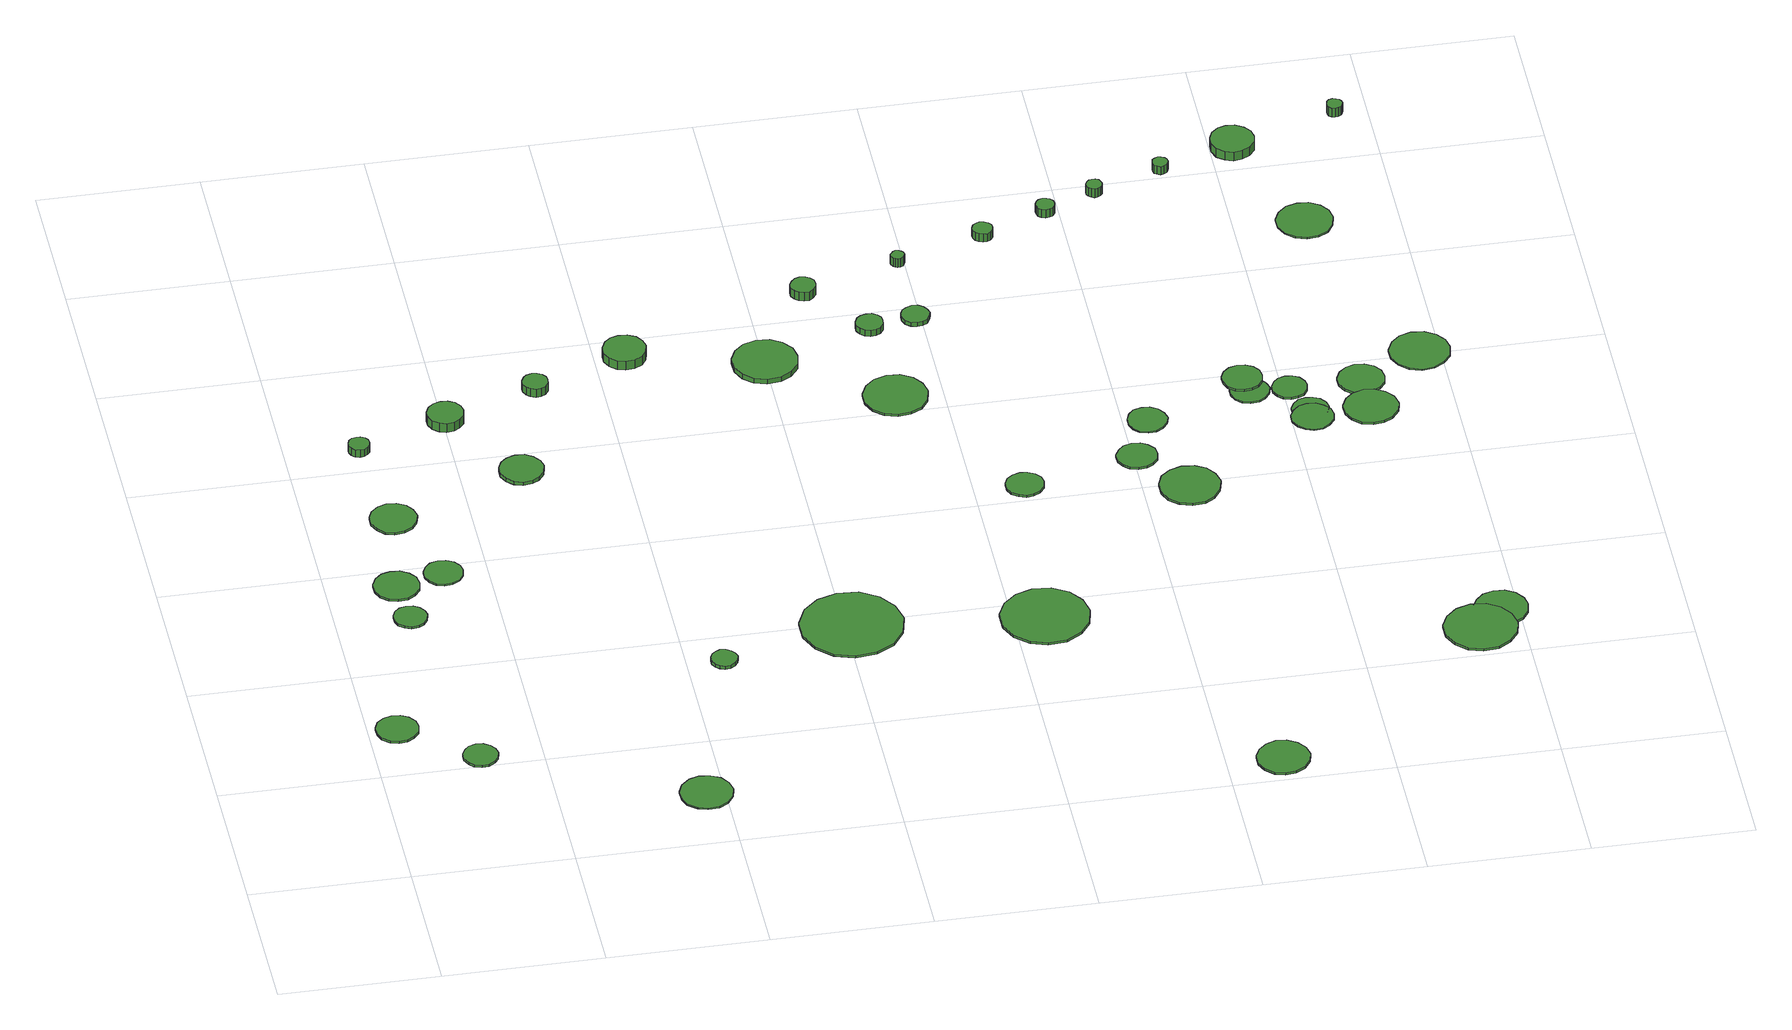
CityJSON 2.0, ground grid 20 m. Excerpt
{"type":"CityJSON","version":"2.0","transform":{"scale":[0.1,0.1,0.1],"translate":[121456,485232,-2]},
"CityObjects":{
"tree1":{"type":"SolitaryVegetationObject","attributes":{"function":"something"},"geometry":[{"type":"MultiSurface","lod":"1","boundaries":[[[0,1,2,3,4,5,6,7,8,9,10,11,12,13,14]],[[15,16,17,18,19,20,21,22,23,24,25,26,27,28,29]],[[0,29,28,1]],[[1,28,27,2]],[[2,27,26,3]],[[3,26,25,4]],[[4,25,24,5]],[[5,24,23,6]],[[6,23,22,7]],[[7,22,21,8]],[[8,21,20,9]],[[9,20,19,10]],[[10,19,18,11]],[[11,18,17,12]],[[12,17,16,13]],[[13,16,15,14]],[[14,15,29,0]]]}]},
"tree2":{"type":"SolitaryVegetationObject","attributes":{"function":"something"},"geometry":[{"type":"MultiSurface","lod":"1","boundaries":[[[30,31,32,33,34,35,36,37,38,39,40,41,42,43,44]],[[45,46,47,48,49,50,51,52,53,54,55,56,57,58,59]],[[30,59,58,31]],[[31,58,57,32]],[[32,57,56,33]],[[33,56,55,34]],[[34,55,54,35]],[[35,54,53,36]],[[36,53,52,37]],[[37,52,51,38]],[[38,51,50,39]],[[39,50,49,40]],[[40,49,48,41]],[[41,48,47,42]],[[42,47,46,43]],[[43,46,45,44]],[[44,45,59,30]]]}]},
"tree3":{"type":"SolitaryVegetationObject","attributes":{"function":"something"},"geometry":[{"type":"MultiSurface","lod":"1","boundaries":[[[60,61,62,63,64,65,66,67,68,69,70,71,72,73,74]],[[75,76,77,78,79,80,81,82,83,84,85,86,87,88,89]],[[60,89,88,61]],[[61,88,87,62]],[[62,87,86,63]],[[63,86,85,64]],[[64,85,84,65]],[[65,84,83,66]],[[66,83,82,67]],[[67,82,81,68]],[[68,81,80,69]],[[69,80,79,70]],[[70,79,78,71]],[[71,78,77,72]],[[72,77,76,73]],[[73,76,75,74]],[[74,75,89,60]]]}]},
"tree4":{"type":"SolitaryVegetationObject","attributes":{"function":"something"},"geometry":[{"type":"MultiSurface","lod":"1","boundaries":[[[90,91,92,93,94,95,96,97,98,99,100,101,102,103,104]],[[105,106,107,108,109,110,111,112,113,114,115,116,117,118,119]],[[90,119,118,91]],[[91,118,117,92]],[[92,117,116,93]],[[93,116,115,94]],[[94,115,114,95]],[[95,114,113,96]],[[96,113,112,97]],[[97,112,111,98]],[[98,111,110,99]],[[99,110,109,100]],[[100,109,108,101]],[[101,108,107,102]],[[102,107,106,103]],[[103,106,105,104]],[[104,105,119,90]]]}]},
"tree5":{"type":"SolitaryVegetationObject","attributes":{"function":"something"},"geometry":[{"type":"MultiSurface","lod":"1","boundaries":[[[120,121,122,123,124,125,126,127,128,129,130,131,132,133,134]],[[135,136,137,138,139,140,141,142,143,144,145,146,147,148,149]],[[120,149,148,121]],[[121,148,147,122]],[[122,147,146,123]],[[123,146,145,124]],[[124,145,144,125]],[[125,144,143,126]],[[126,143,142,127]],[[127,142,141,128]],[[128,141,140,129]],[[129,140,139,130]],[[130,139,138,131]],[[131,138,137,132]],[[132,137,136,133]],[[133,136,135,134]],[[134,135,149,120]]]}]},
"tree6":{"type":"SolitaryVegetationObject","attributes":{"function":"something"},"geometry":[{"type":"MultiSurface","lod":"1","boundaries":[[[150,151,152,153,154,155,156,157,158,159,160,161,162,163,164]],[[165,166,167,168,169,170,171,172,173,174,175,176,177,178,179]],[[150,179,178,151]],[[151,178,177,152]],[[152,177,176,153]],[[153,176,175,154]],[[154,175,174,155]],[[155,174,173,156]],[[156,173,172,157]],[[157,172,171,158]],[[158,171,170,159]],[[159,170,169,160]],[[160,169,168,161]],[[161,168,167,162]],[[162,167,166,163]],[[163,166,165,164]],[[164,165,179,150]]]}]},
"tree7":{"type":"SolitaryVegetationObject","attributes":{"function":"something"},"geometry":[{"type":"MultiSurface","lod":"1","boundaries":[[[180,181,182,183,184,185,186,187,188,189,190,191,192,193,194]],[[195,196,197,198,199,200,201,202,203,204,205,206,207,208,209]],[[180,209,208,181]],[[181,208,207,182]],[[182,207,206,183]],[[183,206,205,184]],[[184,205,204,185]],[[185,204,203,186]],[[186,203,202,187]],[[187,202,201,188]],[[188,201,200,189]],[[189,200,199,190]],[[190,199,198,191]],[[191,198,197,192]],[[192,197,196,193]],[[193,196,195,194]],[[194,195,209,180]]]}]},
"tree8":{"type":"SolitaryVegetationObject","attributes":{"function":"something"},"geometry":[{"type":"MultiSurface","lod":"1","boundaries":[[[210,211,212,213,214,215,216,217,218,219,220,221,222,223,224]],[[225,226,227,228,229,230,231,232,233,234,235,236,237,238,239]],[[210,239,238,211]],[[211,238,237,212]],[[212,237,236,213]],[[213,236,235,214]],[[214,235,234,215]],[[215,234,233,216]],[[216,233,232,217]],[[217,232,231,218]],[[218,231,230,219]],[[219,230,229,220]],[[220,229,228,221]],[[221,228,227,222]],[[222,227,226,223]],[[223,226,225,224]],[[224,225,239,210]]]}]},
"tree9":{"type":"SolitaryVegetationObject","attributes":{"function":"something"},"geometry":[{"type":"MultiSurface","lod":"1","boundaries":[[[240,241,242,243,244,245,246,247,248,249,250,251,252,253,254]],[[255,256,257,258,259,260,261,262,263,264,265,266,267,268,269]],[[240,269,268,241]],[[241,268,267,242]],[[242,267,266,243]],[[243,266,265,244]],[[244,265,264,245]],[[245,264,263,246]],[[246,263,262,247]],[[247,262,261,248]],[[248,261,260,249]],[[249,260,259,250]],[[250,259,258,251]],[[251,258,257,252]],[[252,257,256,253]],[[253,256,255,254]],[[254,255,269,240]]]}]},
"tree10":{"type":"SolitaryVegetationObject","attributes":{"function":"something"},"geometry":[{"type":"MultiSurface","lod":"1","boundaries":[[[270,271,272,273,274,275,276,277,278,279,280,281,282,283,284]],[[285,286,287,288,289,290,291,292,293,294,295,296,297,298,299]],[[270,299,298,271]],[[271,298,297,272]],[[272,297,296,273]],[[273,296,295,274]],[[274,295,294,275]],[[275,294,293,276]],[[276,293,292,277]],[[277,292,291,278]],[[278,291,290,279]],[[279,290,289,280]],[[280,289,288,281]],[[281,288,287,282]],[[282,287,286,283]],[[283,286,285,284]],[[284,285,299,270]]]}]},
"tree11":{"type":"SolitaryVegetationObject","attributes":{"function":"something"},"geometry":[{"type":"MultiSurface","lod":"1","boundaries":[[[300,301,302,303,304,305,306,307,308,309,310,311,312,313,314]],[[315,316,317,318,319,320,321,322,323,324,325,326,327,328,329]],[[300,329,328,301]],[[301,328,327,302]],[[302,327,326,303]],[[303,326,325,304]],[[304,325,324,305]],[[305,324,323,306]],[[306,323,322,307]],[[307,322,321,308]],[[308,321,320,309]],[[309,320,319,310]],[[310,319,318,311]],[[311,318,317,312]],[[312,317,316,313]],[[313,316,315,314]],[[314,315,329,300]]]}]},
"tree12":{"type":"SolitaryVegetationObject","attributes":{"function":"something"},"geometry":[{"type":"MultiSurface","lod":"1","boundaries":[[[330,331,332,333,334,335,336,337,338,339,340,341,342,343,344]],[[345,346,347,348,349,350,351,352,353,354,355,356,357,358,359]],[[330,359,358,331]],[[331,358,357,332]],[[332,357,356,333]],[[333,356,355,334]],[[334,355,354,335]],[[335,354,353,336]],[[336,353,352,337]],[[337,352,351,338]],[[338,351,350,339]],[[339,350,349,340]],[[340,349,348,341]],[[341,348,347,342]],[[342,347,346,343]],[[343,346,345,344]],[[344,345,359,330]]]}]},
"tree13":{"type":"SolitaryVegetationObject","attributes":{"function":"something"},"geometry":[{"type":"MultiSurface","lod":"1","boundaries":[[[360,361,362,363,364,365,366,367,368,369,370,371,372,373,374]],[[375,376,377,378,379,380,381,382,383,384,385,386,387,388,389]],[[360,389,388,361]],[[361,388,387,362]],[[362,387,386,363]],[[363,386,385,364]],[[364,385,384,365]],[[365,384,383,366]],[[366,383,382,367]],[[367,382,381,368]],[[368,381,380,369]],[[369,380,379,370]],[[370,379,378,371]],[[371,378,377,372]],[[372,377,376,373]],[[373,376,375,374]],[[374,375,389,360]]]}]},
"tree14":{"type":"SolitaryVegetationObject","attributes":{"function":"something"},"geometry":[{"type":"MultiSurface","lod":"1","boundaries":[[[390,391,392,393,394,395,396,397,398,399,400,401,402,403,404]],[[405,406,407,408,409,410,411,412,413,414,415,416,417,418,419]],[[390,419,418,391]],[[391,418,417,392]],[[392,417,416,393]],[[393,416,415,394]],[[394,415,414,395]],[[395,414,413,396]],[[396,413,412,397]],[[397,412,411,398]],[[398,411,410,399]],[[399,410,409,400]],[[400,409,408,401]],[[401,408,407,402]],[[402,407,406,403]],[[403,406,405,404]],[[404,405,419,390]]]}]},
"tree15":{"type":"SolitaryVegetationObject","attributes":{"function":"something"},"geometry":[{"type":"MultiSurface","lod":"1","boundaries":[[[420,421,422,423,424,425,426,427,428,429,430,431,432,433,434]],[[435,436,437,438,439,440,441,442,443,444,445,446,447,448,449]],[[420,449,448,421]],[[421,448,447,422]],[[422,447,446,423]],[[423,446,445,424]],[[424,445,444,425]],[[425,444,443,426]],[[426,443,442,427]],[[427,442,441,428]],[[428,441,440,429]],[[429,440,439,430]],[[430,439,438,431]],[[431,438,437,432]],[[432,437,436,433]],[[433,436,435,434]],[[434,435,449,420]]]}]},
"tree16":{"type":"SolitaryVegetationObject","attributes":{"function":"something"},"geometry":[{"type":"MultiSurface","lod":"1","boundaries":[[[450,451,452,453,454,455,456,457,458,459,460,461,462,463,464]],[[465,466,467,468,469,470,471,472,473,474,475,476,477,478,479]],[[450,479,478,451]],[[451,478,477,452]],[[452,477,476,453]],[[453,476,475,454]],[[454,475,474,455]],[[455,474,473,456]],[[456,473,472,457]],[[457,472,471,458]],[[458,471,470,459]],[[459,470,469,460]],[[460,469,468,461]],[[461,468,467,462]],[[462,467,466,463]],[[463,466,465,464]],[[464,465,479,450]]]}]},
"tree17":{"type":"SolitaryVegetationObject","attributes":{"function":"something"},"geometry":[{"type":"MultiSurface","lod":"1","boundaries":[[[480,481,482,483,484,485,486,487,488,489,490,491,492,493,494]],[[495,496,497,498,499,500,501,502,503,504,505,506,507,508,509]],[[480,509,508,481]],[[481,508,507,482]],[[482,507,506,483]],[[483,506,505,484]],[[484,505,504,485]],[[485,504,503,486]],[[486,503,502,487]],[[487,502,501,488]],[[488,501,500,489]],[[489,500,499,490]],[[490,499,498,491]],[[491,498,497,492]],[[492,497,496,493]],[[493,496,495,494]],[[494,495,509,480]]]}]},
"tree18":{"type":"SolitaryVegetationObject","attributes":{"function":"something"},"geometry":[{"type":"MultiSurface","lod":"1","boundaries":[[[510,511,512,513,514,515,516,517,518,519,520,521,522,523,524]],[[525,526,527,528,529,530,531,532,533,534,535,536,537,538,539]],[[510,539,538,511]],[[511,538,537,512]],[[512,537,536,513]],[[513,536,535,514]],[[514,535,534,515]],[[515,534,533,516]],[[516,533,532,517]],[[517,532,531,518]],[[518,531,530,519]],[[519,530,529,520]],[[520,529,528,521]],[[521,528,527,522]],[[522,527,526,523]],[[523,526,525,524]],[[524,525,539,510]]]}]},
"tree19":{"type":"SolitaryVegetationObject","attributes":{"function":"something"},"geometry":[{"type":"MultiSurface","lod":"1","boundaries":[[[540,541,542,543,544,545,546,547,548,549,550,551,552,553,554]],[[555,556,557,558,559,560,561,562,563,564,565,566,567,568,569]],[[540,569,568,541]],[[541,568,567,542]],[[542,567,566,543]],[[543,566,565,544]],[[544,565,564,545]],[[545,564,563,546]],[[546,563,562,547]],[[547,562,561,548]],[[548,561,560,549]],[[549,560,559,550]],[[550,559,558,551]],[[551,558,557,552]],[[552,557,556,553]],[[553,556,555,554]],[[554,555,569,540]]]}]},
"tree20":{"type":"SolitaryVegetationObject","attributes":{"function":"something"},"geometry":[{"type":"MultiSurface","lod":"1","boundaries":[[[570,571,572,573,574,575,576,577,578,579,580,581,582,583,584]],[[585,586,587,588,589,590,591,592,593,594,595,596,597,598,599]],[[570,599,598,571]],[[571,598,597,572]],[[572,597,596,573]],[[573,596,595,574]],[[574,595,594,575]],[[575,594,593,576]],[[576,593,592,577]],[[577,592,591,578]],[[578,591,590,579]],[[579,590,589,580]],[[580,589,588,581]],[[581,588,587,582]],[[582,587,586,583]],[[583,586,585,584]],[[584,585,599,570]]]}]},
"tree21":{"type":"SolitaryVegetationObject","attributes":{"function":"something"},"geometry":[{"type":"MultiSurface","lod":"1","boundaries":[[[600,601,602,603,604,605,606,607,608,609,610,611,612,613,614]],[[615,616,617,618,619,620,621,622,623,624,625,626,627,628,629]],[[600,629,628,601]],[[601,628,627,602]],[[602,627,626,603]],[[603,626,625,604]],[[604,625,624,605]],[[605,624,623,606]],[[606,623,622,607]],[[607,622,621,608]],[[608,621,620,609]],[[609,620,619,610]],[[610,619,618,611]],[[611,618,617,612]],[[612,617,616,613]],[[613,616,615,614]],[[614,615,629,600]]]}]},
"tree22":{"type":"SolitaryVegetationObject","attributes":{"function":"something"},"geometry":[{"type":"MultiSurface","lod":"1","boundaries":[[[630,631,632,633,634,635,636,637,638,639,640,641,642,643,644]],[[645,646,647,648,649,650,651,652,653,654,655,656,657,658,659]],[[630,659,658,631]],[[631,658,657,632]],[[632,657,656,633]],[[633,656,655,634]],[[634,655,654,635]],[[635,654,653,636]],[[636,653,652,637]],[[637,652,651,638]],[[638,651,650,639]],[[639,650,649,640]],[[640,649,648,641]],[[641,648,647,642]],[[642,647,646,643]],[[643,646,645,644]],[[644,645,659,630]]]}]},
"tree23":{"type":"SolitaryVegetationObject","attributes":{"function":"something"},"geometry":[{"type":"MultiSurface","lod":"1","boundaries":[[[660,661,662,663,664,665,666,667,668,669,670,671,672,673,674]],[[675,676,677,678,679,680,681,682,683,684,685,686,687,688,689]],[[660,689,688,661]],[[661,688,687,662]],[[662,687,686,663]],[[663,686,685,664]],[[664,685,684,665]],[[665,684,683,666]],[[666,683,682,667]],[[667,682,681,668]],[[668,681,680,669]],[[669,680,679,670]],[[670,679,678,671]],[[671,678,677,672]],[[672,677,676,673]],[[673,676,675,674]],[[674,675,689,660]]]}]},
"tree24":{"type":"SolitaryVegetationObject","attributes":{"function":"something"},"geometry":[{"type":"MultiSurface","lod":"1","boundaries":[[[690,691,692,693,694,695,696,697,698,699,700,701,702,703,704]],[[705,706,707,708,709,710,711,712,713,714,715,716,717,718,719]],[[690,719,718,691]],[[691,718,717,692]],[[692,717,716,693]],[[693,716,715,694]],[[694,715,714,695]],[[695,714,713,696]],[[696,713,712,697]],[[697,712,711,698]],[[698,711,710,699]],[[699,710,709,700]],[[700,709,708,701]],[[701,708,707,702]],[[702,707,706,703]],[[703,706,705,704]],[[704,705,719,690]]]}]},
"tree25":{"type":"SolitaryVegetationObject","attributes":{"function":"something"},"geometry":[{"type":"MultiSurface","lod":"1","boundaries":[[[720,721,722,723,724,725,726,727,728,729,730,731,732,733,734]],[[735,736,737,738,739,740,741,742,743,744,745,746,747,748,749]],[[720,749,748,721]],[[721,748,747,722]],[[722,747,746,723]],[[723,746,745,724]],[[724,745,744,725]],[[725,744,743,726]],[[726,743,742,727]],[[727,742,741,728]],[[728,741,740,729]],[[729,740,739,730]],[[730,739,738,731]],[[731,738,737,732]],[[732,737,736,733]],[[733,736,735,734]],[[734,735,749,720]]]}]},
"tree26":{"type":"SolitaryVegetationObject","attributes":{"function":"something"},"geometry":[{"type":"MultiSurface","lod":"1","boundaries":[[[750,751,752,753,754,755,756,757,758,759,760,761,762,763,764]],[[765,766,767,768,769,770,771,772,773,774,775,776,777,778,779]],[[750,779,778,751]],[[751,778,777,752]],[[752,777,776,753]],[[753,776,775,754]],[[754,775,774,755]],[[755,774,773,756]],[[756,773,772,757]],[[757,772,771,758]],[[758,771,770,759]],[[759,770,769,760]],[[760,769,768,761]],[[761,768,767,762]],[[762,767,766,763]],[[763,766,765,764]],[[764,765,779,750]]]}]},
"tree27":{"type":"SolitaryVegetationObject","attributes":{"function":"something"},"geometry":[{"type":"MultiSurface","lod":"1","boundaries":[[[780,781,782,783,784,785,786,787,788,789,790,791,792,793,794]],[[795,796,797,798,799,800,801,802,803,804,805,806,807,808,809]],[[780,809,808,781]],[[781,808,807,782]],[[782,807,806,783]],[[783,806,805,784]],[[784,805,804,785]],[[785,804,803,786]],[[786,803,802,787]],[[787,802,801,788]],[[788,801,800,789]],[[789,800,799,790]],[[790,799,798,791]],[[791,798,797,792]],[[792,797,796,793]],[[793,796,795,794]],[[794,795,809,780]]]}]},
"tree28":{"type":"SolitaryVegetationObject","attributes":{"function":"something"},"geometry":[{"type":"MultiSurface","lod":"1","boundaries":[[[810,811,812,813,814,815,816,817,818,819,820,821,822,823,824]],[[825,826,827,828,829,830,831,832,833,834,835,836,837,838,839]],[[810,839,838,811]],[[811,838,837,812]],[[812,837,836,813]],[[813,836,835,814]],[[814,835,834,815]],[[815,834,833,816]],[[816,833,832,817]],[[817,832,831,818]],[[818,831,830,819]],[[819,830,829,820]],[[820,829,828,821]],[[821,828,827,822]],[[822,827,826,823]],[[823,826,825,824]],[[824,825,839,810]]]}]},
"tree29":{"type":"SolitaryVegetationObject","attributes":{"function":"something"},"geometry":[{"type":"MultiSurface","lod":"1","boundaries":[[[840,841,842,843,844,845,846,847,848,849,850,851,852,853,854]],[[855,856,857,858,859,860,861,862,863,864,865,866,867,868,869]],[[840,869,868,841]],[[841,868,867,842]],[[842,867,866,843]],[[843,866,865,844]],[[844,865,864,845]],[[845,864,863,846]],[[846,863,862,847]],[[847,862,861,848]],[[848,861,860,849]],[[849,860,859,850]],[[850,859,858,851]],[[851,858,857,852]],[[852,857,856,853]],[[853,856,855,854]],[[854,855,869,840]]]}]},
"tree30":{"type":"SolitaryVegetationObject","attributes":{"function":"something"},"geometry":[{"type":"MultiSurface","lod":"1","boundaries":[[[870,871,872,873,874,875,876,877,878,879,880,881,882,883,884]],[[885,886,887,888,889,890,891,892,893,894,895,896,897,898,899]],[[870,899,898,871]],[[871,898,897,872]],[[872,897,896,873]],[[873,896,895,874]],[[874,895,894,875]],[[875,894,893,876]],[[876,893,892,877]],[[877,892,891,878]],[[878,891,890,879]],[[879,890,889,880]],[[880,889,888,881]],[[881,888,887,882]],[[882,887,886,883]],[[883,886,885,884]],[[884,885,899,870]]]}]},
"tree31":{"type":"SolitaryVegetationObject","attributes":{"function":"something"},"geometry":[{"type":"MultiSurface","lod":"1","boundaries":[[[900,901,902,903,904,905,906,907,908,909,910,911,912,913,914]],[[915,916,917,918,919,920,921,922,923,924,925,926,927,928,929]],[[900,929,928,901]],[[901,928,927,902]],[[902,927,926,903]],[[903,926,925,904]],[[904,925,924,905]],[[905,924,923,906]],[[906,923,922,907]],[[907,922,921,908]],[[908,921,920,909]],[[909,920,919,910]],[[910,919,918,911]],[[911,918,917,912]],[[912,917,916,913]],[[913,916,915,914]],[[914,915,929,900]]]}]},
"tree32":{"type":"SolitaryVegetationObject","attributes":{"function":"something"},"geometry":[{"type":"MultiSurface","lod":"1","boundaries":[[[930,931,932,933,934,935,936,937,938,939,940,941,942,943,944]],[[945,946,947,948,949,950,951,952,953,954,955,956,957,958,959]],[[930,959,958,931]],[[931,958,957,932]],[[932,957,956,933]],[[933,956,955,934]],[[934,955,954,935]],[[935,954,953,936]],[[936,953,952,937]],[[937,952,951,938]],[[938,951,950,939]],[[939,950,949,940]],[[940,949,948,941]],[[941,948,947,942]],[[942,947,946,943]],[[943,946,945,944]],[[944,945,959,930]]]}]},
"tree33":{"type":"SolitaryVegetationObject","attributes":{"function":"something"},"geometry":[{"type":"MultiSurface","lod":"1","boundaries":[[[960,961,962,963,964,965,966,967,968,969,970,971,972,973,974]],[[975,976,977,978,979,980,981,982,983,984,985,986,987,988,989]],[[960,989,988,961]],[[961,988,987,962]],[[962,987,986,963]],[[963,986,985,964]],[[964,985,984,965]],[[965,984,983,966]],[[966,983,982,967]],[[967,982,981,968]],[[968,981,980,969]],[[969,980,979,970]],[[970,979,978,971]],[[971,978,977,972]],[[972,977,976,973]],[[973,976,975,974]],[[974,975,989,960]]]}]},
"tree34":{"type":"SolitaryVegetationObject","attributes":{"function":"something"},"geometry":[{"type":"MultiSurface","lod":"1","boundaries":[[[990,991,992,993,994,995,996,997,998,999,1000,1001,1002,1003,1004]],[[1005,1006,1007,1008,1009,1010,1011,1012,1013,1014,1015,1016,1017,1018,1019]],[[990,1019,1018,991]],[[991,1018,1017,992]],[[992,1017,1016,993]],[[993,1016,1015,994]],[[994,1015,1014,995]],[[995,1014,1013,996]],[[996,1013,1012,997]],[[997,1012,1011,998]],[[998,1011,1010,999]],[[999,1010,1009,1000]],[[1000,1009,1008,1001]],[[1001,1008,1007,1002]],[[1002,1007,1006,1003]],[[1003,1006,1005,1004]],[[1004,1005,1019,990]]]}]},
"tree35":{"type":"SolitaryVegetationObject","attributes":{"function":"something"},"geometry":[{"type":"MultiSurface","lod":"1","boundaries":[[[1020,1021,1022,1023,1024,1025,1026,1027,1028,1029,1030,1031,1032,1033,1034]],[[1035,1036,1037,1038,1039,1040,1041,1042,1043,1044,1045,1046,1047,1048,1049]],[[1020,1049,1048,1021]],[[1021,1048,1047,1022]],[[1022,1047,1046,1023]],[[1023,1046,1045,1024]],[[1024,1045,1044,1025]],[[1025,1044,1043,1026]],[[1026,1043,1042,1027]],[[1027,1042,1041,1028]],[[1028,1041,1040,1029]],[[1029,1040,1039,1030]],[[1030,1039,1038,1031]],[[1031,1038,1037,1032]],[[1032,1037,1036,1033]],[[1033,1036,1035,1034]],[[1034,1035,1049,1020]]]}]},
"tree36":{"type":"SolitaryVegetationObject","attributes":{"function":"something"},"geometry":[{"type":"MultiSurface","lod":"1","boundaries":[[[1050,1051,1052,1053,1054,1055,1056,1057,1058,1059,1060,1061,1062,1063,1064]],[[1065,1066,1067,1068,1069,1070,1071,1072,1073,1074,1075,1076,1077,1078,1079]],[[1050,1079,1078,1051]],[[1051,1078,1077,1052]],[[1052,1077,1076,1053]],[[1053,1076,1075,1054]],[[1054,1075,1074,1055]],[[1055,1074,1073,1056]],[[1056,1073,1072,1057]],[[1057,1072,1071,1058]],[[1058,1071,1070,1059]],[[1059,1070,1069,1060]],[[1060,1069,1068,1061]],[[1061,1068,1067,1062]],[[1062,1067,1066,1063]],[[1063,1066,1065,1064]],[[1064,1065,1079,1050]]]}]},
"tree37":{"type":"SolitaryVegetationObject","attributes":{"function":"something"},"geometry":[{"type":"MultiSurface","lod":"1","boundaries":[[[1080,1081,1082,1083,1084,1085,1086,1087,1088,1089,1090,1091,1092,1093,1094]],[[1095,1096,1097,1098,1099,1100,1101,1102,1103,1104,1105,1106,1107,1108,1109]],[[1080,1109,1108,1081]],[[1081,1108,1107,1082]],[[1082,1107,1106,1083]],[[1083,1106,1105,1084]],[[1084,1105,1104,1085]],[[1085,1104,1103,1086]],[[1086,1103,1102,1087]],[[1087,1102,1101,1088]],[[1088,1101,1100,1089]],[[1089,1100,1099,1090]],[[1090,1099,1098,1091]],[[1091,1098,1097,1092]],[[1092,1097,1096,1093]],[[1093,1096,1095,1094]],[[1094,1095,1109,1080]]]}]},
"tree38":{"type":"SolitaryVegetationObject","attributes":{"function":"something"},"geometry":[{"type":"MultiSurface","lod":"1","boundaries":[[[1110,1111,1112,1113,1114,1115,1116,1117,1118,1119,1120,1121,1122,1123,1124]],[[1125,1126,1127,1128,1129,1130,1131,1132,1133,1134,1135,1136,1137,1138,1139]],[[1110,1139,1138,1111]],[[1111,1138,1137,1112]],[[1112,1137,1136,1113]],[[1113,1136,1135,1114]],[[1114,1135,1134,1115]],[[1115,1134,1133,1116]],[[1116,1133,1132,1117]],[[1117,1132,1131,1118]],[[1118,1131,1130,1119]],[[1119,1130,1129,1120]],[[1120,1129,1128,1121]],[[1121,1128,1127,1122]],[[1122,1127,1126,1123]],[[1123,1126,1125,1124]],[[1124,1125,1139,1110]]]}]},
"tree39":{"type":"SolitaryVegetationObject","attributes":{"function":"something"},"geometry":[{"type":"MultiSurface","lod":"1","boundaries":[[[1140,1141,1142,1143,1144,1145,1146,1147,1148,1149,1150,1151,1152,1153,1154]],[[1155,1156,1157,1158,1159,1160,1161,1162,1163,1164,1165,1166,1167,1168,1169]],[[1140,1169,1168,1141]],[[1141,1168,1167,1142]],[[1142,1167,1166,1143]],[[1143,1166,1165,1144]],[[1144,1165,1164,1145]],[[1145,1164,1163,1146]],[[1146,1163,1162,1147]],[[1147,1162,1161,1148]],[[1148,1161,1160,1149]],[[1149,1160,1159,1150]],[[1150,1159,1158,1151]],[[1151,1158,1157,1152]],[[1152,1157,1156,1153]],[[1153,1156,1155,1154]],[[1154,1155,1169,1140]]]}]},
"tree40":{"type":"SolitaryVegetationObject","attributes":{"function":"something"},"geometry":[{"type":"MultiSurface","lod":"1","boundaries":[[[1170,1171,1172,1173,1174,1175,1176,1177,1178,1179,1180,1181,1182,1183,1184]],[[1185,1186,1187,1188,1189,1190,1191,1192,1193,1194,1195,1196,1197,1198,1199]],[[1170,1199,1198,1171]],[[1171,1198,1197,1172]],[[1172,1197,1196,1173]],[[1173,1196,1195,1174]],[[1174,1195,1194,1175]],[[1175,1194,1193,1176]],[[1176,1193,1192,1177]],[[1177,1192,1191,1178]],[[1178,1191,1190,1179]],[[1179,1190,1189,1180]],[[1180,1189,1188,1181]],[[1181,1188,1187,1182]],[[1182,1187,1186,1183]],[[1183,1186,1185,1184]],[[1184,1185,1199,1170]]]}]},
"tree41":{"type":"SolitaryVegetationObject","attributes":{"function":"something"},"geometry":[{"type":"MultiSurface","lod":"1","boundaries":[[[1200,1201,1202,1203,1204,1205,1206,1207,1208,1209,1210,1211,1212,1213,1214]],[[1215,1216,1217,1218,1219,1220,1221,1222,1223,1224,1225,1226,1227,1228,1229]],[[1200,1229,1228,1201]],[[1201,1228,1227,1202]],[[1202,1227,1226,1203]],[[1203,1226,1225,1204]],[[1204,1225,1224,1205]],[[1205,1224,1223,1206]],[[1206,1223,1222,1207]],[[1207,1222,1221,1208]],[[1208,1221,1220,1209]],[[1209,1220,1219,1210]],[[1210,1219,1218,1211]],[[1211,1218,1217,1212]],[[1212,1217,1216,1213]],[[1213,1216,1215,1214]],[[1214,1215,1229,1200]]]}]},
"tree42":{"type":"SolitaryVegetationObject","attributes":{"function":"something"},"geometry":[{"type":"MultiSurface","lod":"1","boundaries":[[[1230,1231,1232,1233,1234,1235,1236,1237,1238,1239,1240,1241,1242,1243,1244]],[[1245,1246,1247,1248,1249,1250,1251,1252,1253,1254,1255,1256,1257,1258,1259]],[[1230,1259,1258,1231]],[[1231,1258,1257,1232]],[[1232,1257,1256,1233]],[[1233,1256,1255,1234]],[[1234,1255,1254,1235]],[[1235,1254,1253,1236]],[[1236,1253,1252,1237]],[[1237,1252,1251,1238]],[[1238,1251,1250,1239]],[[1239,1250,1249,1240]],[[1240,1249,1248,1241]],[[1241,1248,1247,1242]],[[1242,1247,1246,1243]],[[1243,1246,1245,1244]],[[1244,1245,1259,1230]]]}]},
"tree43":{"type":"SolitaryVegetationObject","attributes":{"function":"something"},"geometry":[{"type":"MultiSurface","lod":"1","boundaries":[[[1260,1261,1262,1263,1264,1265,1266,1267,1268,1269,1270,1271,1272,1273,1274]],[[1275,1276,1277,1278,1279,1280,1281,1282,1283,1284,1285,1286,1287,1288,1289]],[[1260,1289,1288,1261]],[[1261,1288,1287,1262]],[[1262,1287,1286,1263]],[[1263,1286,1285,1264]],[[1264,1285,1284,1265]],[[1265,1284,1283,1266]],[[1266,1283,1282,1267]],[[1267,1282,1281,1268]],[[1268,1281,1280,1269]],[[1269,1280,1279,1270]],[[1270,1279,1278,1271]],[[1271,1278,1277,1272]],[[1272,1277,1276,1273]],[[1273,1276,1275,1274]],[[1274,1275,1289,1260]]]}]}
},
"vertices":[
[60,278,11],[58,289,11],[51,298,11],[42,303,11],[31,304,11],[21,301,11],[12,294,11],[8,284,11],[8,273,11],[12,263,11],[21,255,11],[31,252,11],[42,253,11],[51,259,11],[58,267,11],[58,267,8],[51,259,8],[42,253,8],[31,252,8],[21,255,8],[12,263,8],[8,273,8],[8,284,8],[12,294,8],[21,301,8],[31,304,8],[42,303,8],[51,298,8],[58,289,8],[60,278,8],
[145,213,8],[143,222,8],[138,229,8],[130,234,8],[121,235,8],[112,232,8],[106,226,8],[102,218,8],[102,209,8],[106,200,8],[112,194,8],[121,192,8],[130,192,8],[138,197,8],[143,204,8],[143,204,5],[138,197,5],[130,192,5],[121,192,5],[112,194,5],[106,200,5],[102,209,5],[102,218,5],[106,226,5],[112,232,5],[121,235,5],[130,234,5],[138,229,5],[143,222,5],[145,213,5],
[110,493,12],[108,501,12],[103,508,12],[96,512,12],[87,513,12],[79,511,12],[72,505,12],[69,497,12],[69,488,12],[72,480,12],[79,475,12],[87,472,12],[96,473,12],[103,477,12],[108,484,12],[108,484,9],[103,477,9],[96,473,9],[87,472,9],[79,475,9],[72,480,9],[69,488,9],[69,497,9],[72,505,9],[79,511,9],[87,513,9],[96,512,9],[103,508,9],[108,501,9],[110,493,9],
[112,556,12],[110,568,12],[103,577,12],[93,583,12],[81,584,12],[70,581,12],[61,573,12],[56,562,12],[56,550,12],[61,539,12],[70,531,12],[81,528,12],[93,529,12],[103,535,12],[110,544,12],[110,544,9],[103,535,9],[93,529,9],[81,528,9],[70,531,9],[61,539,9],[56,550,9],[56,562,9],[61,573,9],[70,581,9],[81,584,9],[93,583,9],[103,577,9],[110,568,9],[112,556,9],
[133,684,15],[130,696,15],[123,706,15],[112,712,15],[100,713,15],[89,709,15],[80,701,15],[75,690,15],[75,678,15],[80,667,15],[89,658,15],[100,655,15],[112,656,15],[123,662,15],[130,672,15],[130,672,12],[123,662,12],[112,656,12],[100,655,12],[89,658,12],[80,667,12],[75,678,12],[75,690,12],[80,701,12],[89,709,12],[100,713,12],[112,712,12],[123,706,12],[130,696,12],[133,684,12],
[168,571,12],[166,581,12],[160,589,12],[151,594,12],[141,595,12],[131,592,12],[124,585,12],[120,576,12],[120,566,12],[124,557,12],[131,550,12],[141,547,12],[151,548,12],[160,553,12],[166,561,12],[166,561,10],[160,553,10],[151,548,10],[141,547,10],[131,550,10],[124,557,10],[120,566,10],[120,576,10],[124,585,10],[131,592,10],[141,595,10],[151,594,10],[160,589,10],[166,581,10],[168,571,10],
[101,826,23],[100,832,23],[97,836,23],[92,839,23],[87,839,23],[81,838,23],[77,834,23],[75,829,23],[75,824,23],[77,819,23],[81,815,23],[87,813,23],[92,814,23],[97,817,23],[100,821,23],[100,821,12],[97,817,12],[92,814,12],[87,813,12],[81,815,12],[77,819,12],[75,824,12],[75,829,12],[77,834,12],[81,838,12],[87,839,12],[92,839,12],[97,836,12],[100,832,12],[101,826,12],
[409,91,8],[406,104,8],[398,116,8],[386,122,8],[372,124,8],[360,120,8],[349,110,8],[344,98,8],[344,84,8],[349,72,8],[360,63,8],[372,59,8],[386,60,8],[398,67,8],[406,78,8],[406,78,6],[398,67,6],[386,60,6],[372,59,6],[360,63,6],[349,72,6],[344,84,6],[344,98,6],[349,110,6],[360,120,6],[372,124,6],[386,122,6],[398,116,6],[406,104,6],[409,91,6],
[223,866,25],[221,875,25],[215,883,25],[207,887,25],[198,888,25],[189,885,25],[182,879,25],[178,870,25],[178,861,25],[182,852,25],[189,846,25],[198,843,25],[207,844,25],[215,849,25],[221,856,25],[221,856,12],[215,849,12],[207,844,12],[198,843,12],[189,846,12],[182,852,12],[178,861,12],[178,870,12],[182,879,12],[189,885,12],[198,888,12],[207,887,12],[215,883,12],[221,875,12],[223,866,12],
[300,752,16],[297,763,16],[290,772,16],[281,778,16],[269,779,16],[258,775,16],[250,768,16],[245,757,16],[245,746,16],[250,736,16],[258,728,16],[269,724,16],[281,726,16],[290,731,16],[297,740,16],[297,740,11],[290,731,11],[281,726,11],[269,724,11],[258,728,11],[250,736,11],[245,746,11],[245,757,11],[250,768,11],[258,775,11],[269,779,11],[281,778,11],[290,772,11],[297,763,11],[300,752,11],
[460,340,15],[458,347,15],[454,352,15],[448,356,15],[441,357,15],[435,354,15],[430,350,15],[427,343,15],[427,336,15],[430,330,15],[435,326,15],[441,323,15],[448,324,15],[454,328,15],[458,333,15],[458,333,10],[454,328,10],[448,324,10],[441,323,10],[435,326,10],[430,330,10],[427,336,10],[427,343,10],[430,350,10],[435,354,10],[441,357,10],[448,356,10],[454,352,10],[458,347,10],[460,340,10],
[333,908,24],[332,915,24],[328,920,24],[322,923,24],[316,924,24],[309,922,24],[305,918,24],[302,912,24],[302,905,24],[305,899,24],[309,895,24],[316,892,24],[322,893,24],[328,896,24],[332,902,24],[332,902,12],[328,896,12],[322,893,12],[316,892,12],[309,895,12],[305,899,12],[302,905,12],[302,912,12],[305,918,12],[309,922,12],[316,924,12],[322,923,12],[328,920,12],[332,915,12],[333,908,12],
[461,952,25],[458,963,25],[452,972,25],[442,977,25],[431,978,25],[421,975,25],[413,968,25],[408,957,25],[408,946,25],[413,936,25],[421,929,25],[431,926,25],[442,927,25],[452,932,25],[458,941,25],[458,941,12],[452,932,12],[442,927,12],[431,926,12],[421,929,12],[413,936,12],[408,946,12],[408,957,12],[413,968,12],[421,975,12],[431,978,12],[442,977,12],[452,972,12],[458,963,12],[461,952,12],
[670,382,12],[664,408,12],[649,429,12],[626,443,12],[599,445,12],[574,437,12],[555,420,12],[544,395,12],[544,369,12],[555,345,12],[574,327,12],[599,319,12],[626,322,12],[649,335,12],[664,356,12],[664,356,9],[649,335,9],[626,322,9],[599,319,9],[574,327,9],[555,345,9],[544,369,9],[544,395,9],[555,420,9],[574,437,9],[599,445,9],[626,443,9],[649,429,9],[664,408,9],[670,382,9],
[637,909,18],[634,925,18],[624,938,18],[610,947,18],[593,948,18],[577,943,18],[565,932,18],[558,917,18],[558,900,18],[565,885,18],[577,874,18],[593,869,18],[610,871,18],[624,879,18],[634,892,18],[634,892,11],[624,879,11],[610,871,11],[593,869,11],[577,874,11],[565,885,11],[558,900,11],[558,917,11],[565,932,11],[577,943,11],[593,948,11],[610,947,11],[624,938,11],[634,925,11],[637,909,11],
[894,368,3],[889,391,3],[876,409,3],[856,421,3],[833,423,3],[812,416,3],[795,401,3],[785,380,3],[785,357,3],[795,336,3],[812,321,3],[833,314,3],[856,316,3],[876,328,3],[889,346,3],[889,346,0],[876,328,0],[856,316,0],[833,314,0],[812,321,0],[795,336,0],[785,357,0],[785,380,0],[795,401,0],[812,416,0],[833,423,0],[856,421,0],[876,409,0],[889,391,0],[894,368,0],
[683,1038,24],[682,1045,24],[678,1050,24],[673,1053,24],[666,1054,24],[660,1052,24],[655,1047,24],[652,1042,24],[652,1035,24],[655,1029,24],[660,1025,24],[666,1023,24],[673,1023,24],[678,1027,24],[682,1032,24],[682,1032,11],[678,1027,11],[673,1023,11],[666,1023,11],[660,1025,11],[655,1029,11],[652,1035,11],[652,1042,11],[655,1047,11],[660,1052,11],[666,1054,11],[673,1053,11],[678,1050,11],[682,1045,11],[683,1038,11],
[780,820,12],[776,836,12],[767,849,12],[752,858,12],[736,859,12],[720,854,12],[708,843,12],[701,828,12],[701,811,12],[708,796,12],[720,785,12],[736,780,12],[752,782,12],[767,790,12],[776,803,12],[776,803,9],[767,790,9],[752,782,9],[736,780,9],[720,785,9],[708,796,9],[701,811,9],[701,828,9],[708,843,9],[720,854,9],[736,859,9],[752,858,9],[767,849,9],[776,836,9],[780,820,9],
[750,958,19],[749,965,19],[745,970,19],[739,974,19],[732,974,19],[725,972,19],[720,968,19],[717,961,19],[717,954,19],[720,948,19],[725,943,19],[732,941,19],[739,942,19],[745,945,19],[749,951,19],[749,951,10],[745,945,10],[739,942,10],[732,941,10],[725,943,10],[720,948,10],[717,954,10],[717,961,10],[720,968,10],[725,972,10],[732,974,10],[739,974,10],[745,970,10],[749,965,10],[750,958,10],
[885,623,8],[883,633,8],[877,640,8],[868,645,8],[859,646,8],[850,643,8],[842,637,8],[838,628,8],[838,618,8],[842,609,8],[850,603,8],[859,600,8],[868,601,8],[877,606,8],[883,614,8],[883,614,5],[877,606,5],[868,601,5],[859,600,5],[850,603,5],[842,609,5],[838,618,5],[838,628,5],[842,637,5],[850,643,5],[859,646,5],[868,645,5],[877,640,5],[883,633,5],[885,623,5],
[809,967,16],[807,974,16],[803,980,16],[797,984,16],[790,985,16],[783,982,16],[777,978,16],[774,971,16],[774,964,16],[777,957,16],[783,952,16],[790,950,16],[797,951,16],[803,954,16],[807,960,16],[807,960,10],[803,954,10],[797,951,10],[790,950,10],[783,952,10],[777,957,10],[774,964,10],[774,971,10],[777,978,10],[783,982,10],[790,985,10],[797,984,10],[803,980,10],[807,974,10],[809,967,10],
[1102,42,3],[1099,55,3],[1091,66,3],[1079,73,3],[1066,75,3],[1053,70,3],[1043,61,3],[1037,49,3],[1037,35,3],[1043,23,3],[1053,13,3],[1066,9,3],[1079,11,3],[1091,18,3],[1099,29,3],[1099,29,0],[1091,18,0],[1079,11,0],[1066,9,0],[1053,13,0],[1043,23,0],[1037,35,0],[1037,49,0],[1043,61,0],[1053,70,0],[1066,75,0],[1079,73,0],[1091,66,0],[1099,55,0],[1102,42,0],
[798,1075,25],[797,1079,25],[795,1081,25],[792,1083,25],[788,1084,25],[785,1082,25],[783,1080,25],[781,1077,25],[781,1074,25],[783,1070,25],[785,1068,25],[788,1067,25],[792,1067,25],[795,1069,25],[797,1072,25],[797,1072,12],[795,1069,12],[792,1067,12],[788,1067,12],[785,1068,12],[783,1070,12],[781,1074,12],[781,1077,12],[783,1080,12],[785,1082,12],[788,1084,12],[792,1083,12],[795,1081,12],[797,1079,12],[798,1075,12],
[1029,655,7],[1027,666,7],[1020,674,7],[1012,679,7],[1001,680,7],[991,677,7],[984,670,7],[979,661,7],[979,650,7],[984,641,7],[991,634,7],[1001,631,7],[1012,632,7],[1020,637,7],[1027,645,7],[1027,645,4],[1020,637,4],[1012,632,4],[1001,631,4],[991,634,4],[984,641,4],[979,650,4],[979,661,4],[984,670,4],[991,677,4],[1001,680,4],[1012,679,4],[1020,674,4],[1027,666,4],[1029,655,4],
[1094,588,6],[1090,604,6],[1081,617,6],[1068,624,6],[1052,626,6],[1037,621,6],[1025,611,6],[1019,596,6],[1019,580,6],[1025,566,6],[1037,556,6],[1052,551,6],[1068,552,6],[1081,560,6],[1090,573,6],[1090,573,3],[1081,560,3],[1068,552,3],[1052,551,3],[1037,556,3],[1025,566,3],[1019,580,3],[1019,596,3],[1025,611,3],[1037,621,3],[1052,626,3],[1068,624,3],[1081,617,3],[1090,604,3],[1094,588,3],
[912,1111,23],[911,1116,23],[908,1120,23],[903,1123,23],[898,1124,23],[893,1122,23],[889,1119,23],[887,1114,23],[887,1109,23],[889,1104,23],[893,1101,23],[898,1099,23],[903,1099,23],[908,1102,23],[911,1106,23],[911,1106,11],[908,1102,11],[903,1099,11],[898,1099,11],[893,1101,11],[889,1104,11],[887,1109,11],[887,1114,11],[889,1119,11],[893,1122,11],[898,1124,11],[903,1123,11],[908,1120,11],[911,1116,11],[912,1111,11],
[1054,724,6],[1051,734,6],[1045,743,6],[1036,748,6],[1026,749,6],[1016,746,6],[1009,739,6],[1005,729,6],[1005,719,6],[1009,710,6],[1016,703,6],[1026,700,6],[1036,701,6],[1045,706,6],[1051,714,6],[1051,714,4],[1045,706,4],[1036,701,4],[1026,700,4],[1016,703,4],[1009,710,4],[1005,719,4],[1005,729,4],[1009,739,4],[1016,746,4],[1026,749,4],[1036,748,4],[1045,743,4],[1051,734,4],[1054,724,4],
[993,1143,24],[992,1148,24],[989,1152,24],[985,1154,24],[980,1155,24],[975,1153,24],[972,1150,24],[970,1145,24],[970,1141,24],[972,1136,24],[975,1133,24],[980,1131,24],[985,1132,24],[989,1134,24],[992,1138,24],[992,1138,12],[989,1134,12],[985,1132,12],[980,1131,12],[975,1133,12],[972,1136,12],[970,1141,12],[970,1145,12],[972,1150,12],[975,1153,12],[980,1155,12],[985,1154,12],[989,1152,12],[992,1148,12],[993,1143,12],
[1185,761,5],[1182,771,5],[1176,780,5],[1168,785,5],[1157,786,5],[1147,783,5],[1140,776,5],[1136,766,5],[1136,756,5],[1140,747,5],[1147,740,5],[1157,737,5],[1168,738,5],[1176,743,5],[1182,751,5],[1182,751,3],[1176,743,3],[1168,738,3],[1157,737,3],[1147,740,3],[1140,747,3],[1136,756,3],[1136,766,3],[1140,776,3],[1147,783,3],[1157,786,3],[1168,785,3],[1176,780,3],[1182,771,3],[1185,761,3],
[1180,784,8],[1178,794,8],[1172,802,8],[1163,807,8],[1153,808,8],[1143,805,8],[1135,798,8],[1131,789,8],[1131,778,8],[1135,769,8],[1143,762,8],[1153,759,8],[1163,760,8],[1172,765,8],[1178,773,8],[1178,773,5],[1172,765,5],[1163,760,5],[1153,759,5],[1143,762,5],[1135,769,5],[1131,778,5],[1131,789,5],[1135,798,5],[1143,805,5],[1153,808,5],[1163,807,5],[1172,802,5],[1178,794,5],[1180,784,5],
[1056,1170,25],[1055,1174,25],[1053,1178,25],[1049,1180,25],[1045,1180,25],[1041,1179,25],[1038,1176,25],[1036,1172,25],[1036,1168,25],[1038,1165,25],[1041,1162,25],[1045,1160,25],[1049,1161,25],[1053,1163,25],[1055,1166,25],[1055,1166,12],[1053,1163,12],[1049,1161,12],[1045,1160,12],[1041,1162,12],[1038,1165,12],[1036,1168,12],[1036,1172,12],[1038,1176,12],[1041,1179,12],[1045,1180,12],[1049,1180,12],[1053,1178,12],[1055,1174,12],[1056,1170,12],
[1393,250,5],[1389,269,5],[1378,284,5],[1362,294,5],[1343,296,5],[1325,290,5],[1311,277,5],[1303,260,5],[1303,241,5],[1311,224,5],[1325,211,5],[1343,205,5],[1362,207,5],[1378,217,5],[1389,232,5],[1389,232,2],[1378,217,2],[1362,207,2],[1343,205,2],[1325,211,2],[1311,224,2],[1303,241,2],[1303,260,2],[1311,277,2],[1325,290,2],[1343,296,2],[1362,294,2],[1378,284,2],[1389,269,2],[1393,250,2],
[1251,695,6],[1249,706,6],[1242,714,6],[1233,720,6],[1222,721,6],[1212,718,6],[1204,710,6],[1199,701,6],[1199,690,6],[1204,680,6],[1212,673,6],[1222,669,6],[1233,670,6],[1242,676,6],[1249,685,6],[1249,685,4],[1242,676,4],[1233,670,4],[1222,669,4],[1212,673,4],[1204,680,4],[1199,690,4],[1199,701,4],[1204,710,4],[1212,718,4],[1222,721,4],[1233,720,4],[1242,714,4],[1249,706,4],[1251,695,4],
[1230,758,6],[1228,766,6],[1223,774,6],[1215,778,6],[1206,779,6],[1197,776,6],[1191,770,6],[1187,762,6],[1187,753,6],[1191,745,6],[1197,739,6],[1206,736,6],[1215,737,6],[1223,741,6],[1228,749,6],[1228,749,3],[1223,741,3],[1215,737,3],[1206,736,3],[1197,739,3],[1191,745,3],[1187,753,3],[1187,762,3],[1191,770,3],[1197,776,3],[1206,779,3],[1215,778,3],[1223,774,3],[1228,766,3],[1230,758,3],
[1248,712,5],[1246,721,5],[1240,729,5],[1232,733,5],[1223,734,5],[1214,732,5],[1207,725,5],[1203,717,5],[1203,707,5],[1207,698,5],[1214,692,5],[1223,689,5],[1232,690,5],[1240,695,5],[1246,703,5],[1246,703,3],[1240,695,3],[1232,690,3],[1223,689,3],[1214,692,3],[1207,698,3],[1203,707,3],[1203,717,3],[1207,725,3],[1214,732,3],[1223,734,3],[1232,733,3],[1240,729,3],[1246,721,3],[1248,712,3],
[1412,285,4],[1409,298,4],[1401,310,4],[1389,317,4],[1375,318,4],[1362,314,4],[1352,304,4],[1346,292,4],[1346,278,4],[1352,265,4],[1362,256,4],[1375,251,4],[1389,253,4],[1401,260,4],[1409,271,4],[1409,271,1],[1401,260,1],[1389,253,1],[1375,251,1],[1362,256,1],[1352,265,1],[1346,278,1],[1346,292,1],[1352,304,1],[1362,314,1],[1375,318,1],[1389,317,1],[1401,310,1],[1409,298,1],[1412,285,1],
[1142,1202,23],[1141,1206,23],[1139,1209,23],[1135,1211,23],[1131,1212,23],[1127,1210,23],[1124,1208,23],[1123,1204,23],[1123,1200,23],[1124,1196,23],[1127,1194,23],[1131,1192,23],[1135,1193,23],[1139,1195,23],[1141,1198,23],[1141,1198,11],[1139,1195,11],[1135,1193,11],[1131,1192,11],[1127,1194,11],[1124,1196,11],[1123,1200,11],[1123,1204,11],[1124,1208,11],[1127,1210,11],[1131,1212,11],[1135,1211,11],[1139,1209,11],[1141,1206,11],[1142,1202,11],
[1331,701,7],[1328,715,7],[1319,726,7],[1307,733,7],[1294,735,7],[1280,730,7],[1270,721,7],[1264,708,7],[1264,694,7],[1270,682,7],[1280,672,7],[1294,668,7],[1307,670,7],[1319,676,7],[1328,688,7],[1328,688,4],[1319,676,4],[1307,670,4],[1294,668,4],[1280,672,4],[1270,682,4],[1264,694,4],[1264,708,4],[1270,721,4],[1280,730,4],[1294,735,4],[1307,733,4],[1319,726,4],[1328,715,4],[1331,701,4],
[1324,758,6],[1322,770,6],[1315,780,6],[1304,786,6],[1292,787,6],[1281,783,6],[1272,775,6],[1267,764,6],[1267,752,6],[1272,741,6],[1281,733,6],[1292,729,6],[1304,731,6],[1315,737,6],[1322,746,6],[1322,746,3],[1315,737,3],[1304,731,3],[1292,729,3],[1281,733,3],[1272,741,3],[1267,752,3],[1267,764,3],[1272,775,3],[1281,783,3],[1292,787,3],[1304,786,3],[1315,780,3],[1322,770,3],[1324,758,3],
[1252,1230,24],[1250,1241,24],[1243,1250,24],[1233,1256,24],[1222,1257,24],[1212,1254,24],[1203,1246,24],[1199,1236,24],[1199,1225,24],[1203,1214,24],[1212,1207,24],[1222,1203,24],[1233,1205,24],[1243,1210,24],[1250,1219,24],[1250,1219,11],[1243,1210,11],[1233,1205,11],[1222,1203,11],[1212,1207,11],[1203,1214,11],[1199,1225,11],[1199,1236,11],[1203,1246,11],[1212,1254,11],[1222,1257,11],[1233,1256,11],[1243,1250,11],[1250,1241,11],[1252,1230,11],
[1320,1076,8],[1317,1091,8],[1309,1102,8],[1296,1110,8],[1282,1111,8],[1268,1107,8],[1257,1097,8],[1251,1084,8],[1251,1069,8],[1257,1056,8],[1268,1046,8],[1282,1042,8],[1296,1043,8],[1309,1050,8],[1317,1062,8],[1317,1062,6],[1309,1050,6],[1296,1043,6],[1282,1042,6],[1268,1046,6],[1257,1056,6],[1251,1069,6],[1251,1084,6],[1257,1097,6],[1268,1107,6],[1282,1111,6],[1296,1110,6],[1309,1102,6],[1317,1091,6],[1320,1076,6],
[1411,798,8],[1408,813,8],[1399,825,8],[1386,833,8],[1370,835,8],[1355,830,8],[1344,820,8],[1337,805,8],[1337,790,8],[1344,776,8],[1355,765,8],[1370,760,8],[1386,762,8],[1399,770,8],[1408,782,8],[1408,782,6],[1399,770,6],[1386,762,6],[1370,760,6],[1355,765,6],[1344,776,6],[1337,790,6],[1337,805,6],[1344,820,6],[1355,830,6],[1370,835,6],[1386,833,6],[1399,825,6],[1408,813,6],[1411,798,6],
[1368,1275,25],[1367,1279,25],[1365,1282,25],[1361,1284,25],[1357,1285,25],[1353,1284,25],[1350,1281,25],[1349,1277,25],[1349,1273,25],[1350,1269,25],[1353,1266,25],[1357,1265,25],[1361,1266,25],[1365,1268,25],[1367,1271,25],[1367,1271,12],[1365,1268,12],[1361,1266,12],[1357,1265,12],[1353,1266,12],[1350,1269,12],[1349,1273,12],[1349,1277,12],[1350,1281,12],[1353,1284,12],[1357,1285,12],[1361,1284,12],[1365,1282,12],[1367,1279,12],[1368,1275,12]
]}
